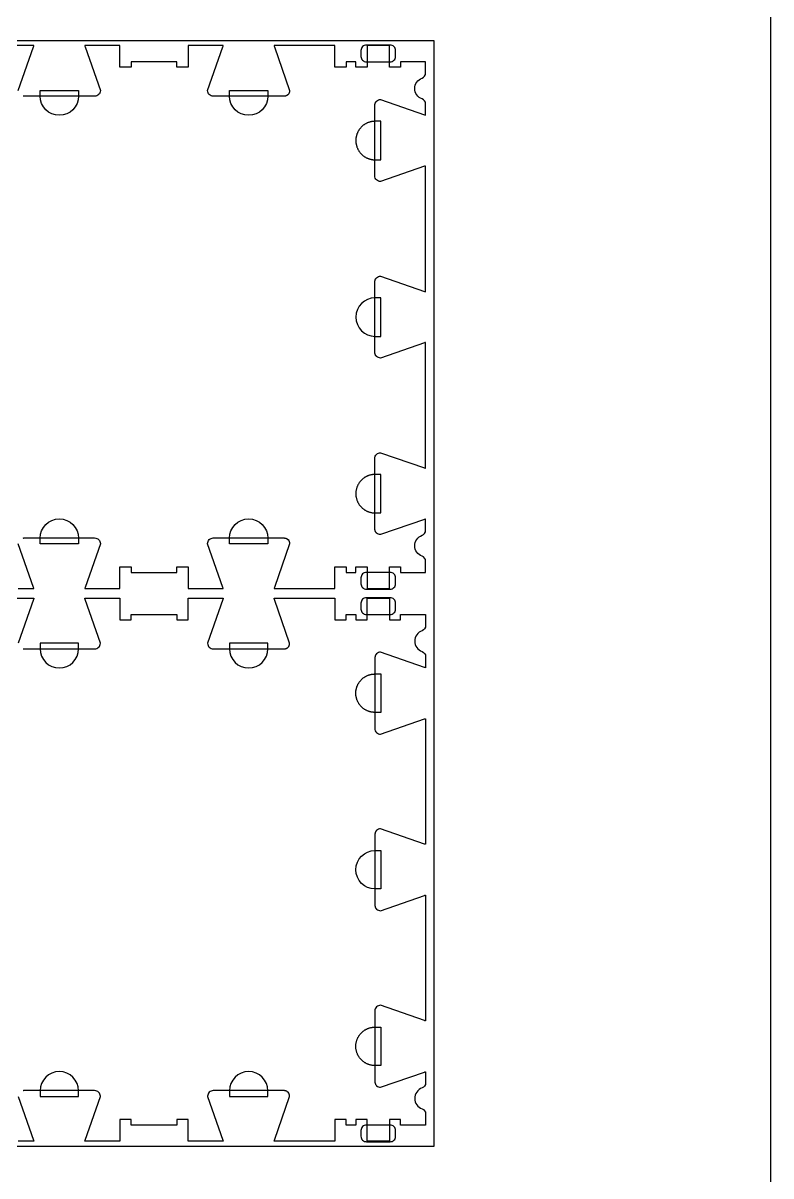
# Model space of a CAD drawing. Extents: x -20252 to -17068, y -19593 to -11999.
# Drawn here: x -17893 to -17068, y -13956 to -12684 of the extents above; entities that cross this region are included whole.
import ezdxf

# ---------------------------------------------------------------- set-up
doc = ezdxf.new("R2010")
doc.units = 0
for name, color, linetype in [('0_SHEET_SPRUCEPLY_2440X122', 1, 'CONTINUOUS'), ('4_ANYTOOL_CUTTHROUGH_OUTSI', 5, 'CONTINUOUS'), ('5_ANYTOOL_HALF_MILL_9MM_IN', 3, 'CONTINUOUS'), ('DONOTCUT', 18, 'CONTINUOUS')]:
    doc.layers.add(name, color=color, linetype=linetype)

msp = doc.modelspace()

# ---------------------------------------------------------------- linework, layer by layer
at = {"layer": '0_SHEET_SPRUCEPLY_2440X122'}
msp.add_lwpolyline([(-19879.9, -12703.3), (-19879.9, -13923.3), (-17439.9, -13923.3), (-17439.9, -12703.3)], close=True, dxfattribs=at)
at = {"layer": '4_ANYTOOL_CUTTHROUGH_OUTSI', "color": 5}
for points in [[(-17898.7, -12758.2), (-17881.8, -12709.9), (-17881.8, -12709.9, 0.061485), (-17881.6, -12708.5), (-17948.8, -12708.5)], [(-17893.5, -13252.1), (-17893.4, -13252.1), (-17893.2, -13252.1), (-17893.1, -13252.1), (-17892.9, -13252), (-17892.8, -13252), (-17892.6, -13252), (-17892.5, -13252), (-17814.5, -13252, -0.414214), (-17808.2, -13258.3), (-17808.2, -13258.3), (-17808.2, -13258.4), (-17825.1, -13306.6), (-17825.1, -13306.6, 0.061485), (-17825.4, -13308), (-17786.8, -13308), (-17786.8, -13284), (-17774.3, -13284), (-17774.3, -13290), (-17723.8, -13290), (-17723.8, -13284), (-17711.3, -13284), (-17711.3, -13308), (-17672.7, -13308), (-17672.7, -13308, 0.061485), (-17672.9, -13306.6), (-17689.8, -13258.4), (-17689.8, -13258.3), (-17689.8, -13258.3), (-17689.8, -13258.3, -0.414214), (-17683.6, -13252), (-17605.6, -13252), (-17605.4, -13252), (-17605.3, -13252), (-17605.1, -13252), (-17604.9, -13252.1), (-17604.8, -13252.1), (-17604.6, -13252.1), (-17604.5, -13252.1), (-17604.3, -13252.1), (-17604.2, -13252.2), (-17604, -13252.2), (-17603.9, -13252.3), (-17603.7, -13252.3), (-17603.6, -13252.3), (-17603.5, -13252.4), (-17603.3, -13252.5), (-17603.2, -13252.5), (-17603, -13252.6), (-17602.9, -13252.6), (-17602.7, -13252.7), (-17602.6, -13252.8), (-17602.5, -13252.8), (-17602.3, -13252.9), (-17602.2, -13253), (-17602.1, -13253.1), (-17601.9, -13253.2), (-17601.8, -13253.3), (-17601.7, -13253.4), (-17601.6, -13253.5), (-17601.5, -13253.6), (-17601.4, -13253.7), (-17601.2, -13253.8), (-17601.1, -13253.9, -0.198912), (-17599.3, -13258.3), (-17599.3, -13258.3), (-17599.3, -13258.4), (-17616.2, -13306.6), (-17616.2, -13306.6, 0.061485), (-17616.4, -13308), (-17599, -13308), (-17549.3, -13308), (-17549.3, -13284), (-17536.8, -13284), (-17536.8, -13290), (-17526.3, -13290), (-17526.3, -13284), (-17513.8, -13284), (-17513.8, -13308), (-17489.3, -13308), (-17489.3, -13284), (-17476.8, -13284), (-17476.8, -13290), (-17449.3, -13290), (-17449.3, -13277.6), (-17449.3, -13277.6, 0.317837), (-17453.1, -13272.2, -0.707107), (-17453.1, -13249.1, 0.317837), (-17449.3, -13243.7), (-17449.3, -13231.3, 0.061485), (-17450.6, -13231.5), (-17498.9, -13248.4), (-17499, -13248.4), (-17499, -13248.4), (-17499, -13248.4, -0.198912), (-17503.4, -13246.6), (-17503.5, -13246.5), (-17503.6, -13246.4), (-17503.7, -13246.3), (-17503.8, -13246.2), (-17503.9, -13246), (-17504, -13245.9), (-17504.1, -13245.8), (-17504.2, -13245.7), (-17504.3, -13245.5), (-17504.4, -13245.4), (-17504.4, -13245.3), (-17504.5, -13245.1), (-17504.6, -13245), (-17504.7, -13244.9), (-17504.7, -13244.7), (-17504.8, -13244.6), (-17504.8, -13244.4), (-17504.9, -13244.3), (-17504.9, -13244.1), (-17505, -13244), (-17505, -13243.8), (-17505.1, -13243.7), (-17505.1, -13243.5), (-17505.1, -13243.4), (-17505.2, -13243.2), (-17505.2, -13243.1), (-17505.2, -13242.9), (-17505.2, -13242.8), (-17505.2, -13242.6), (-17505.2, -13242.5), (-17505.3, -13242.3), (-17505.3, -13242.2), (-17505.3, -13164.2, -0.414214), (-17499, -13157.9), (-17499, -13157.9), (-17498.9, -13157.9), (-17450.6, -13174.8), (-17450.6, -13174.8, 0.061485), (-17449.3, -13175.1), (-17449.3, -13036.4, 0.061485), (-17450.6, -13036.6), (-17498.9, -13053.5), (-17499, -13053.5), (-17499, -13053.5), (-17499, -13053.5, -0.198912), (-17503.4, -13051.7), (-17503.5, -13051.6), (-17503.6, -13051.5), (-17503.7, -13051.4), (-17503.8, -13051.3), (-17503.9, -13051.1), (-17504, -13051), (-17504.1, -13050.9), (-17504.2, -13050.8), (-17504.3, -13050.6), (-17504.4, -13050.5), (-17504.4, -13050.4), (-17504.5, -13050.2), (-17504.6, -13050.1), (-17504.7, -13050), (-17504.7, -13049.8), (-17504.8, -13049.7), (-17504.8, -13049.5), (-17504.9, -13049.4), (-17504.9, -13049.2), (-17505, -13049.1), (-17505, -13048.9), (-17505.1, -13048.8), (-17505.1, -13048.6), (-17505.1, -13048.5), (-17505.2, -13048.3), (-17505.2, -13048.2), (-17505.2, -13048), (-17505.2, -13047.9), (-17505.2, -13047.7), (-17505.2, -13047.6), (-17505.3, -13047.4), (-17505.3, -13047.3), (-17505.3, -12969.3), (-17505.3, -12969.1), (-17505.2, -12969), (-17505.2, -12968.8), (-17505.2, -12968.7), (-17505.2, -12968.5), (-17505.2, -12968.4), (-17505.2, -12968.2), (-17505.1, -12968.1), (-17505.1, -12967.9), (-17505.1, -12967.8), (-17505, -12967.6), (-17505, -12967.5), (-17504.9, -12967.3), (-17504.9, -12967.2), (-17504.8, -12967), (-17504.8, -12966.9), (-17504.7, -12966.7), (-17504.7, -12966.6), (-17504.6, -12966.5), (-17504.5, -12966.3), (-17504.4, -12966.2), (-17504.4, -12966.1), (-17504.3, -12965.9), (-17504.2, -12965.8), (-17504.1, -12965.7), (-17504, -12965.5), (-17503.9, -12965.4), (-17503.8, -12965.3), (-17503.7, -12965.2), (-17503.6, -12965.1), (-17503.5, -12965), (-17503.4, -12964.9, -0.198912), (-17499, -12963), (-17499, -12963), (-17498.9, -12963), (-17450.6, -12979.9), (-17450.6, -12979.9, 0.061485), (-17449.3, -12980.2), (-17449.3, -12841.5, 0.061485), (-17450.6, -12841.7), (-17498.9, -12858.6), (-17499, -12858.6), (-17499, -12858.6), (-17499, -12858.6, -0.414214), (-17505.3, -12852.4), (-17505.3, -12774.4), (-17505.3, -12774.2), (-17505.2, -12774.1), (-17505.2, -12773.9), (-17505.2, -12773.8), (-17505.2, -12773.6), (-17505.2, -12773.5), (-17505.2, -12773.3), (-17505.1, -12773.2), (-17505.1, -12773), (-17505.1, -12772.9), (-17505, -12772.7), (-17505, -12772.6), (-17504.9, -12772.4), (-17504.9, -12772.3), (-17504.8, -12772.1), (-17504.8, -12772), (-17504.7, -12771.8), (-17504.7, -12771.7), (-17504.6, -12771.6), (-17504.5, -12771.4), (-17504.4, -12771.3), (-17504.4, -12771.2), (-17504.3, -12771), (-17504.2, -12770.9), (-17504.1, -12770.8), (-17504, -12770.6), (-17503.9, -12770.5), (-17503.8, -12770.4), (-17503.7, -12770.3), (-17503.6, -12770.2), (-17503.5, -12770.1), (-17503.4, -12770, -0.198912), (-17499, -12768.1), (-17499, -12768.1), (-17498.9, -12768.1), (-17450.6, -12785), (-17450.6, -12785, 0.061485), (-17449.3, -12785.3), (-17449.3, -12772.9, 0.317837), (-17453.1, -12767.5, -0.707107), (-17453.1, -12744.4, 0.317837), (-17449.3, -12738.9), (-17449.3, -12726.5), (-17476.8, -12726.5), (-17476.8, -12732.5), (-17489.3, -12732.5), (-17489.3, -12708.5), (-17513.8, -12708.5), (-17513.8, -12732.5), (-17526.3, -12732.5), (-17526.3, -12726.5), (-17536.8, -12726.5), (-17536.8, -12732.5), (-17549.3, -12732.5), (-17549.3, -12708.5), (-17616.4, -12708.5), (-17616.4, -12708.5, 0.061485), (-17616.2, -12709.9), (-17599.3, -12758.2), (-17599.3, -12758.2), (-17599.3, -12758.3), (-17599.3, -12758.3, -0.198912), (-17601.1, -12762.7), (-17601.2, -12762.8), (-17601.4, -12762.9), (-17601.5, -12763), (-17601.6, -12763.1), (-17601.7, -12763.2), (-17601.8, -12763.3), (-17601.9, -12763.4), (-17602.1, -12763.5), (-17602.2, -12763.6), (-17602.3, -12763.6), (-17602.5, -12763.7), (-17602.6, -12763.8), (-17602.7, -12763.9), (-17602.9, -12763.9), (-17603, -12764), (-17603.2, -12764.1), (-17603.3, -12764.1), (-17603.5, -12764.2), (-17603.6, -12764.2), (-17603.7, -12764.3), (-17603.9, -12764.3), (-17604, -12764.3), (-17604.2, -12764.4), (-17604.3, -12764.4), (-17604.5, -12764.4), (-17604.6, -12764.5), (-17604.8, -12764.5), (-17604.9, -12764.5), (-17605.1, -12764.5), (-17605.3, -12764.5), (-17605.4, -12764.5), (-17605.6, -12764.5), (-17683.6, -12764.5, -0.414214), (-17689.8, -12758.3), (-17689.8, -12758.2), (-17672.9, -12709.9), (-17672.9, -12709.9, 0.061485), (-17672.7, -12708.5), (-17711.3, -12708.5), (-17711.3, -12732.5), (-17723.8, -12732.5), (-17723.8, -12726.5), (-17774.3, -12726.5), (-17774.3, -12732.5), (-17786.8, -12732.5), (-17786.8, -12708.5), (-17825.4, -12708.5), (-17825.4, -12708.5, 0.061485), (-17825.1, -12709.9), (-17808.2, -12758.2), (-17808.2, -12758.2), (-17808.2, -12758.3), (-17808.2, -12758.3, -0.414214), (-17814.5, -12764.5), (-17892.5, -12764.5), (-17892.6, -12764.5), (-17892.8, -12764.5), (-17892.9, -12764.5), (-17893.1, -12764.5), (-17893.2, -12764.5), (-17893.4, -12764.5), (-17893.5, -12764.4)], [(-17899, -13308), (-17881.6, -13308), (-17881.6, -13308, 0.061485), (-17881.8, -13306.6), (-17898.7, -13258.4)], [(-17948.8, -13318.5), (-17881.6, -13318.5), (-17881.6, -13318.5, -0.061485), (-17881.8, -13319.9), (-17898.7, -13368.2)], [(-17893.5, -13374.4), (-17893.4, -13374.5), (-17893.2, -13374.5), (-17893.1, -13374.5), (-17892.9, -13374.5), (-17892.8, -13374.5), (-17892.6, -13374.5), (-17892.5, -13374.5), (-17814.5, -13374.5, 0.414214), (-17808.2, -13368.3), (-17808.2, -13368.2), (-17808.2, -13368.2), (-17825.1, -13319.9), (-17825.1, -13319.9, -0.061485), (-17825.4, -13318.5), (-17786.8, -13318.5), (-17786.8, -13342.5), (-17774.3, -13342.5), (-17774.3, -13336.5), (-17723.8, -13336.5), (-17723.8, -13342.5), (-17711.3, -13342.5), (-17711.3, -13318.5), (-17672.7, -13318.5), (-17672.7, -13318.5, -0.061485), (-17672.9, -13319.9), (-17689.8, -13368.2), (-17689.8, -13368.2), (-17689.8, -13368.3), (-17689.8, -13368.3, 0.414214), (-17683.6, -13374.5), (-17605.6, -13374.5), (-17605.4, -13374.5), (-17605.3, -13374.5), (-17605.1, -13374.5), (-17604.9, -13374.5), (-17604.8, -13374.5), (-17604.6, -13374.5), (-17604.5, -13374.4), (-17604.3, -13374.4), (-17604.2, -13374.4), (-17604, -13374.3), (-17603.9, -13374.3), (-17603.7, -13374.3), (-17603.6, -13374.2), (-17603.5, -13374.2), (-17603.3, -13374.1), (-17603.2, -13374.1), (-17603, -13374), (-17602.9, -13373.9), (-17602.7, -13373.9), (-17602.6, -13373.8), (-17602.5, -13373.7), (-17602.3, -13373.6), (-17602.2, -13373.6), (-17602.1, -13373.5), (-17601.9, -13373.4), (-17601.8, -13373.3), (-17601.7, -13373.2), (-17601.6, -13373.1), (-17601.5, -13373), (-17601.4, -13372.9), (-17601.2, -13372.8), (-17601.1, -13372.7, 0.198912), (-17599.3, -13368.3), (-17599.3, -13368.2), (-17599.3, -13368.2), (-17616.2, -13319.9), (-17616.2, -13319.9, -0.061485), (-17616.4, -13318.5), (-17549.3, -13318.5), (-17549.3, -13342.5), (-17536.8, -13342.5), (-17536.8, -13336.5), (-17526.3, -13336.5), (-17526.3, -13342.5), (-17513.8, -13342.5), (-17513.8, -13318.5), (-17489.3, -13318.5), (-17489.3, -13342.5), (-17476.8, -13342.5), (-17476.8, -13336.5), (-17449.3, -13336.5), (-17449.3, -13348.9), (-17449.3, -13348.9, -0.317837), (-17453.1, -13354.4, 0.707107), (-17453.1, -13377.5, -0.317837), (-17449.3, -13382.9), (-17449.3, -13395.3, -0.061485), (-17450.6, -13395), (-17498.9, -13378.1), (-17499, -13378.1), (-17499, -13378.1), (-17499, -13378.1, 0.198912), (-17503.4, -13380), (-17503.5, -13380.1), (-17503.6, -13380.2), (-17503.7, -13380.3), (-17503.8, -13380.4), (-17503.9, -13380.5), (-17504, -13380.6), (-17504.1, -13380.8), (-17504.2, -13380.9), (-17504.3, -13381), (-17504.4, -13381.2), (-17504.4, -13381.3), (-17504.5, -13381.4), (-17504.6, -13381.6), (-17504.7, -13381.7), (-17504.7, -13381.8), (-17504.8, -13382), (-17504.8, -13382.1), (-17504.9, -13382.3), (-17504.9, -13382.4), (-17505, -13382.6), (-17505, -13382.7), (-17505.1, -13382.9), (-17505.1, -13383), (-17505.1, -13383.2), (-17505.2, -13383.3), (-17505.2, -13383.5), (-17505.2, -13383.6), (-17505.2, -13383.8), (-17505.2, -13383.9), (-17505.2, -13384.1), (-17505.3, -13384.2), (-17505.3, -13384.4), (-17505.3, -13462.4, 0.414214), (-17499, -13468.6), (-17499, -13468.6), (-17450.6, -13451.7), (-17450.6, -13451.7, -0.061485), (-17449.3, -13451.5), (-17449.3, -13590.2, -0.061485), (-17450.6, -13589.9), (-17498.9, -13573), (-17499, -13573), (-17499, -13573), (-17499, -13573, 0.198912), (-17503.4, -13574.9), (-17503.5, -13575), (-17503.6, -13575.1), (-17503.7, -13575.2), (-17503.8, -13575.3), (-17503.9, -13575.4), (-17504, -13575.5), (-17504.1, -13575.7), (-17504.2, -13575.8), (-17504.3, -13575.9), (-17504.4, -13576.1), (-17504.4, -13576.2), (-17504.5, -13576.3), (-17504.6, -13576.5), (-17504.7, -13576.6), (-17504.7, -13576.7), (-17504.8, -13576.9), (-17504.8, -13577), (-17504.9, -13577.2), (-17504.9, -13577.3), (-17505, -13577.5), (-17505, -13577.6), (-17505.1, -13577.8), (-17505.1, -13577.9), (-17505.1, -13578.1), (-17505.2, -13578.2), (-17505.2, -13578.4), (-17505.2, -13578.5), (-17505.2, -13578.7), (-17505.2, -13578.8), (-17505.2, -13579), (-17505.3, -13579.1), (-17505.3, -13579.3), (-17505.3, -13657.3), (-17505.3, -13657.4), (-17505.2, -13657.6), (-17505.2, -13657.7), (-17505.2, -13657.9), (-17505.2, -13658), (-17505.2, -13658.2), (-17505.2, -13658.3), (-17505.1, -13658.5), (-17505.1, -13658.6), (-17505.1, -13658.8), (-17505, -13658.9), (-17505, -13659.1), (-17504.9, -13659.2), (-17504.9, -13659.4), (-17504.8, -13659.5), (-17504.8, -13659.7), (-17504.7, -13659.8), (-17504.7, -13660), (-17504.6, -13660.1), (-17504.5, -13660.2), (-17504.4, -13660.4), (-17504.4, -13660.5), (-17504.3, -13660.6), (-17504.2, -13660.8), (-17504.1, -13660.9), (-17504, -13661), (-17503.9, -13661.1), (-17503.8, -13661.3), (-17503.7, -13661.4), (-17503.6, -13661.5), (-17503.5, -13661.6), (-17503.4, -13661.7, 0.198912), (-17499, -13663.5), (-17499, -13663.5), (-17498.9, -13663.5), (-17450.6, -13646.6), (-17450.6, -13646.6, -0.061485), (-17449.3, -13646.4), (-17449.3, -13785.1, -0.061485), (-17450.6, -13784.8), (-17498.9, -13767.9), (-17499, -13767.9), (-17499, -13767.9), (-17499, -13767.9, 0.414214), (-17505.3, -13774.2), (-17505.3, -13852.2), (-17505.3, -13852.3), (-17505.2, -13852.5), (-17505.2, -13852.6), (-17505.2, -13852.8), (-17505.2, -13852.9), (-17505.2, -13853.1), (-17505.2, -13853.2), (-17505.1, -13853.4), (-17505.1, -13853.5), (-17505.1, -13853.7), (-17505, -13853.8), (-17505, -13854), (-17504.9, -13854.1), (-17504.9, -13854.3), (-17504.8, -13854.4), (-17504.8, -13854.6), (-17504.7, -13854.7), (-17504.7, -13854.9), (-17504.6, -13855), (-17504.5, -13855.1), (-17504.4, -13855.3), (-17504.4, -13855.4), (-17504.3, -13855.5), (-17504.2, -13855.7), (-17504.1, -13855.8), (-17504, -13855.9), (-17503.9, -13856), (-17503.8, -13856.2), (-17503.7, -13856.3), (-17503.6, -13856.4), (-17503.5, -13856.5), (-17503.4, -13856.6, 0.198912), (-17499, -13858.4), (-17499, -13858.4), (-17498.9, -13858.4), (-17450.6, -13841.5), (-17450.6, -13841.5, -0.061485), (-17449.3, -13841.3), (-17449.3, -13853.7, -0.317837), (-17453.1, -13859.1, 0.707107), (-17453.1, -13882.2, -0.317837), (-17449.3, -13887.6), (-17449.3, -13900), (-17476.8, -13900), (-17476.8, -13894), (-17489.3, -13894), (-17489.3, -13918), (-17513.8, -13918), (-17513.8, -13894), (-17526.3, -13894), (-17526.3, -13900), (-17536.8, -13900), (-17536.8, -13894), (-17549.3, -13894), (-17549.3, -13918), (-17616.4, -13918), (-17616.4, -13918, -0.061485), (-17616.2, -13916.6), (-17599.3, -13868.4), (-17599.3, -13868.3), (-17599.3, -13868.3), (-17599.3, -13868.3, 0.198912), (-17601.1, -13863.9), (-17601.2, -13863.8), (-17601.4, -13863.7), (-17601.5, -13863.6), (-17601.6, -13863.5), (-17601.7, -13863.4), (-17601.8, -13863.3), (-17601.9, -13863.2), (-17602.1, -13863.1), (-17602.2, -13863), (-17602.3, -13862.9), (-17602.5, -13862.8), (-17602.6, -13862.8), (-17602.7, -13862.7), (-17602.9, -13862.6), (-17603, -13862.6), (-17603.2, -13862.5), (-17603.3, -13862.5), (-17603.5, -13862.4), (-17603.6, -13862.3), (-17603.7, -13862.3), (-17603.9, -13862.3), (-17604, -13862.2), (-17604.2, -13862.2), (-17604.3, -13862.1), (-17604.5, -13862.1), (-17604.6, -13862.1), (-17604.8, -13862.1), (-17604.9, -13862.1), (-17605.1, -13862), (-17605.3, -13862), (-17605.4, -13862), (-17605.6, -13862), (-17683.6, -13862, 0.414214), (-17689.8, -13868.3), (-17689.8, -13868.3), (-17689.8, -13868.4), (-17672.9, -13916.6), (-17672.9, -13916.6, -0.061485), (-17672.7, -13918), (-17711.3, -13918), (-17711.3, -13894), (-17723.8, -13894), (-17723.8, -13900), (-17774.3, -13900), (-17774.3, -13894), (-17786.8, -13894), (-17786.8, -13918), (-17825.4, -13918), (-17825.4, -13918, -0.061485), (-17825.1, -13916.6), (-17808.2, -13868.4), (-17808.2, -13868.3), (-17808.2, -13868.3), (-17808.2, -13868.3, 0.414214), (-17814.5, -13862), (-17892.5, -13862), (-17892.6, -13862), (-17892.8, -13862), (-17892.9, -13862), (-17893.1, -13862.1), (-17893.2, -13862.1), (-17893.4, -13862.1), (-17893.5, -13862.1)], [(-17898.7, -13868.4), (-17881.8, -13916.6), (-17881.8, -13916.6, -0.061485), (-17881.6, -13918), (-17899, -13918)]]:
    msp.add_lwpolyline(points, format="xyb", dxfattribs=at)
at = {"layer": '5_ANYTOOL_HALF_MILL_9MM_IN', "color": 3}
for points in [[(-17514.6, -12708, 0.414214), (-17520.6, -12714), (-17520.6, -12720.5, 0.414214), (-17514.6, -12726.5), (-17488.4, -12726.5, 0.414214), (-17482.4, -12720.5), (-17482.4, -12714, 0.414214), (-17488.4, -12708)], [(-17832.2, -12764.3, -1), (-17874.7, -12764.3), (-17874.7, -12764), (-17874.7, -12758), (-17832.2, -12758), (-17832.2, -12764), (-17832.2, -12764.3)], [(-17623.3, -12764.3, -1), (-17665.8, -12764.3), (-17665.8, -12764), (-17665.8, -12758), (-17623.3, -12758), (-17623.3, -12764), (-17623.3, -12764.3)], [(-17505, -12987, 1), (-17505, -13029.5), (-17504.8, -13029.5), (-17498.8, -13029.5), (-17498.8, -12987), (-17504.8, -12987), (-17505, -12987)], [(-17874.7, -13252.3, -1), (-17832.2, -13252.3), (-17832.2, -13252.5), (-17832.2, -13258.5), (-17874.7, -13258.5), (-17874.7, -13252.5), (-17874.7, -13252.3)], [(-17665.8, -13252.3, -1), (-17623.3, -13252.3), (-17623.3, -13252.5), (-17623.3, -13258.5), (-17665.8, -13258.5), (-17665.8, -13252.5), (-17665.8, -13252.3)], [(-17514.6, -13290, 0.414214), (-17520.6, -13296), (-17520.6, -13302.5, 0.414214), (-17514.6, -13308.5), (-17488.4, -13308.5, 0.414214), (-17482.4, -13302.5), (-17482.4, -13296, 0.414214), (-17488.4, -13290)], [(-17514.6, -13318, 0.414214), (-17520.6, -13324), (-17520.6, -13330.5, 0.414214), (-17514.6, -13336.5), (-17488.4, -13336.5, 0.414214), (-17482.4, -13330.5), (-17482.4, -13324, 0.414214), (-17488.4, -13318)], [(-17874.7, -13374.3, 1), (-17832.2, -13374.3), (-17832.2, -13374), (-17832.2, -13368), (-17874.7, -13368), (-17874.7, -13374), (-17874.7, -13374.3)], [(-17665.8, -13374.3, 1), (-17623.3, -13374.3), (-17623.3, -13374), (-17623.3, -13368), (-17665.8, -13368), (-17665.8, -13374), (-17665.8, -13374.3)], [(-17505, -13639.5, -1), (-17505, -13597), (-17504.8, -13597), (-17498.8, -13597), (-17498.8, -13639.5), (-17504.8, -13639.5), (-17505, -13639.5)], [(-17832.2, -13862.3, 1), (-17874.7, -13862.3), (-17874.7, -13862.5), (-17874.7, -13868.5), (-17832.2, -13868.5), (-17832.2, -13862.5), (-17832.2, -13862.3)], [(-17623.3, -13862.3, 1), (-17665.8, -13862.3), (-17665.8, -13862.5), (-17665.8, -13868.5), (-17623.3, -13868.5), (-17623.3, -13862.5), (-17623.3, -13862.3)], [(-17514.6, -13900, 0.414214), (-17520.6, -13906), (-17520.6, -13912.5, 0.414214), (-17514.6, -13918.5), (-17488.4, -13918.5, 0.414214), (-17482.4, -13912.5), (-17482.4, -13906, 0.414214), (-17488.4, -13900)]]:
    msp.add_lwpolyline(points, format="xyb", close=True, dxfattribs=at)
for points in [[(-17505, -12792.1), (-17505.5, -12792.1), (-17506, -12792.2), (-17506.4, -12792.2), (-17506.9, -12792.2), (-17507.4, -12792.3), (-17507.9, -12792.3), (-17508.4, -12792.4), (-17508.9, -12792.5), (-17509.4, -12792.6), (-17509.9, -12792.7), (-17510.4, -12792.8), (-17510.9, -12793), (-17511.3, -12793.1), (-17511.8, -12793.3), (-17512.3, -12793.4), (-17512.8, -12793.6), (-17513.3, -12793.8), (-17513.8, -12794), (-17514.3, -12794.3), (-17514.8, -12794.5), (-17515.2, -12794.8), (-17515.7, -12795), (-17516.2, -12795.3), (-17516.6, -12795.6), (-17517.1, -12795.9), (-17517.5, -12796.2), (-17518, -12796.5), (-17518.4, -12796.9), (-17518.8, -12797.2), (-17519.2, -12797.6), (-17519.6, -12798), (-17520, -12798.4), (-17520.4, -12798.8), (-17520.8, -12799.2), (-17521.2, -12799.6), (-17521.5, -12800), (-17521.8, -12800.4), (-17522.2, -12800.9), (-17522.5, -12801.3), (-17522.8, -12801.8), (-17523.1, -12802.2), (-17523.4, -12802.7), (-17523.6, -12803.1), (-17523.9, -12803.6), (-17524.1, -12804.1), (-17524.3, -12804.6), (-17524.6, -12805.1), (-17524.8, -12805.6), (-17525, -12806.1), (-17525.1, -12806.5), (-17525.3, -12807), (-17525.4, -12807.5), (-17525.6, -12808), (-17525.7, -12808.5), (-17525.8, -12809), (-17525.9, -12809.5), (-17526, -12810), (-17526.1, -12810.5), (-17526.1, -12811), (-17526.2, -12811.5), (-17526.2, -12812), (-17526.2, -12812.4), (-17526.2, -12812.9), (-17526.3, -12813.4), (-17526.2, -12813.9), (-17526.2, -12814.3), (-17526.2, -12814.8), (-17526.2, -12815.3), (-17526.1, -12815.8), (-17526.1, -12816.3), (-17526, -12816.8), (-17525.9, -12817.2), (-17525.8, -12817.7), (-17525.7, -12818.2), (-17525.6, -12818.7), (-17525.4, -12819.2), (-17525.3, -12819.7), (-17525.1, -12820.2), (-17525, -12820.7), (-17524.8, -12821.2), (-17524.6, -12821.7), (-17524.3, -12822.2), (-17524.1, -12822.7), (-17523.9, -12823.1), (-17523.6, -12823.6), (-17523.4, -12824.1), (-17523.1, -12824.6), (-17522.8, -12825), (-17522.5, -12825.5), (-17522.2, -12825.9), (-17521.8, -12826.3), (-17521.5, -12826.8), (-17521.2, -12827.2), (-17520.8, -12827.6), (-17520.4, -12828), (-17520, -12828.4), (-17519.6, -12828.8), (-17519.2, -12829.2), (-17518.8, -12829.5), (-17518.4, -12829.9), (-17518, -12830.2), (-17517.5, -12830.5), (-17517.1, -12830.9), (-17516.6, -12831.2), (-17516.2, -12831.5), (-17515.7, -12831.7), (-17515.2, -12832), (-17514.8, -12832.3), (-17514.3, -12832.5), (-17513.8, -12832.7), (-17513.3, -12832.9), (-17512.8, -12833.1), (-17512.3, -12833.3), (-17511.8, -12833.5), (-17511.3, -12833.7), (-17510.9, -12833.8), (-17510.4, -12833.9), (-17509.9, -12834.1), (-17509.4, -12834.2), (-17508.9, -12834.3), (-17508.4, -12834.4), (-17507.9, -12834.4), (-17507.4, -12834.5), (-17506.9, -12834.5), (-17506.4, -12834.6), (-17506, -12834.6), (-17505.5, -12834.6), (-17505, -12834.6), (-17504.8, -12834.6), (-17498.8, -12834.6), (-17498.8, -12792.1), (-17504.8, -12792.1), (-17505, -12792.1)], [(-17505, -13181.9), (-17505.5, -13181.9), (-17506, -13182), (-17506.4, -13182), (-17506.9, -13182), (-17507.4, -13182.1), (-17507.9, -13182.1), (-17508.4, -13182.2), (-17508.9, -13182.3), (-17509.4, -13182.4), (-17509.9, -13182.5), (-17510.4, -13182.6), (-17510.9, -13182.8), (-17511.3, -13182.9), (-17511.8, -13183.1), (-17512.3, -13183.2), (-17512.8, -13183.4), (-17513.3, -13183.6), (-17513.8, -13183.8), (-17514.3, -13184.1), (-17514.8, -13184.3), (-17515.2, -13184.6), (-17515.7, -13184.8), (-17516.2, -13185.1), (-17516.6, -13185.4), (-17517.1, -13185.7), (-17517.5, -13186), (-17518, -13186.3), (-17518.4, -13186.7), (-17518.8, -13187), (-17519.2, -13187.4), (-17519.6, -13187.8), (-17520, -13188.2), (-17520.4, -13188.6), (-17520.8, -13189), (-17521.2, -13189.4), (-17521.5, -13189.8), (-17521.8, -13190.2), (-17522.2, -13190.7), (-17522.5, -13191.1), (-17522.8, -13191.6), (-17523.1, -13192), (-17523.4, -13192.5), (-17523.6, -13192.9), (-17523.9, -13193.4), (-17524.1, -13193.9), (-17524.3, -13194.4), (-17524.6, -13194.9), (-17524.8, -13195.4), (-17525, -13195.9), (-17525.1, -13196.3), (-17525.3, -13196.8), (-17525.4, -13197.3), (-17525.6, -13197.8), (-17525.7, -13198.3), (-17525.8, -13198.8), (-17525.9, -13199.3), (-17526, -13199.8), (-17526.1, -13200.3), (-17526.1, -13200.8), (-17526.2, -13201.3), (-17526.2, -13201.8), (-17526.2, -13202.2), (-17526.2, -13202.7), (-17526.3, -13203.2), (-17526.2, -13203.7), (-17526.2, -13204.1), (-17526.2, -13204.6), (-17526.2, -13205.1), (-17526.1, -13205.6), (-17526.1, -13206.1), (-17526, -13206.6), (-17525.9, -13207), (-17525.8, -13207.5), (-17525.7, -13208), (-17525.6, -13208.5), (-17525.4, -13209), (-17525.3, -13209.5), (-17525.1, -13210), (-17525, -13210.5), (-17524.8, -13211), (-17524.6, -13211.5), (-17524.3, -13212), (-17524.1, -13212.5), (-17523.9, -13212.9), (-17523.6, -13213.4), (-17523.4, -13213.9), (-17523.1, -13214.4), (-17522.8, -13214.8), (-17522.5, -13215.3), (-17522.2, -13215.7), (-17521.8, -13216.1), (-17521.5, -13216.6), (-17521.2, -13217), (-17520.8, -13217.4), (-17520.4, -13217.8), (-17520, -13218.2), (-17519.6, -13218.6), (-17519.2, -13219), (-17518.8, -13219.3), (-17518.4, -13219.7), (-17518, -13220), (-17517.5, -13220.3), (-17517.1, -13220.7), (-17516.6, -13221), (-17516.2, -13221.3), (-17515.7, -13221.5), (-17515.2, -13221.8), (-17514.8, -13222.1), (-17514.3, -13222.3), (-17513.8, -13222.5), (-17513.3, -13222.7), (-17512.8, -13222.9), (-17512.3, -13223.1), (-17511.8, -13223.3), (-17511.3, -13223.5), (-17510.9, -13223.6), (-17510.4, -13223.7), (-17509.9, -13223.9), (-17509.4, -13224), (-17508.9, -13224.1), (-17508.4, -13224.2), (-17507.9, -13224.2), (-17507.4, -13224.3), (-17506.9, -13224.3), (-17506.4, -13224.4), (-17506, -13224.4), (-17505.5, -13224.4), (-17505, -13224.4), (-17504.8, -13224.4), (-17498.8, -13224.4), (-17498.8, -13181.9), (-17504.8, -13181.9), (-17505, -13181.9)], [(-17505, -13444.6), (-17505.5, -13444.6), (-17506, -13444.6), (-17506.4, -13444.6), (-17506.9, -13444.5), (-17507.4, -13444.5), (-17507.9, -13444.4), (-17508.4, -13444.4), (-17508.9, -13444.3), (-17509.4, -13444.2), (-17509.9, -13444.1), (-17510.4, -13443.9), (-17510.9, -13443.8), (-17511.3, -13443.7), (-17511.8, -13443.5), (-17512.3, -13443.3), (-17512.8, -13443.1), (-17513.3, -13442.9), (-17513.8, -13442.7), (-17514.3, -13442.5), (-17514.8, -13442.3), (-17515.2, -13442), (-17515.7, -13441.7), (-17516.2, -13441.5), (-17516.6, -13441.2), (-17517.1, -13440.9), (-17517.5, -13440.5), (-17518, -13440.2), (-17518.4, -13439.9), (-17518.8, -13439.5), (-17519.2, -13439.2), (-17519.6, -13438.8), (-17520, -13438.4), (-17520.4, -13438), (-17520.8, -13437.6), (-17521.2, -13437.2), (-17521.5, -13436.8), (-17521.8, -13436.3), (-17522.2, -13435.9), (-17522.5, -13435.5), (-17522.8, -13435), (-17523.1, -13434.6), (-17523.4, -13434.1), (-17523.6, -13433.6), (-17523.9, -13433.1), (-17524.1, -13432.7), (-17524.3, -13432.2), (-17524.6, -13431.7), (-17524.8, -13431.2), (-17525, -13430.7), (-17525.1, -13430.2), (-17525.3, -13429.7), (-17525.4, -13429.2), (-17525.6, -13428.7), (-17525.7, -13428.2), (-17525.8, -13427.7), (-17525.9, -13427.2), (-17526, -13426.8), (-17526.1, -13426.3), (-17526.1, -13425.8), (-17526.2, -13425.3), (-17526.2, -13424.8), (-17526.2, -13424.3), (-17526.2, -13423.9), (-17526.3, -13423.4), (-17526.2, -13422.9), (-17526.2, -13422.4), (-17526.2, -13422), (-17526.2, -13421.5), (-17526.1, -13421), (-17526.1, -13420.5), (-17526, -13420), (-17525.9, -13419.5), (-17525.8, -13419), (-17525.7, -13418.5), (-17525.6, -13418), (-17525.4, -13417.5), (-17525.3, -13417), (-17525.1, -13416.5), (-17525, -13416.1), (-17524.8, -13415.6), (-17524.6, -13415.1), (-17524.3, -13414.6), (-17524.1, -13414.1), (-17523.9, -13413.6), (-17523.6, -13413.1), (-17523.4, -13412.7), (-17523.1, -13412.2), (-17522.8, -13411.8), (-17522.5, -13411.3), (-17522.2, -13410.9), (-17521.8, -13410.4), (-17521.5, -13410), (-17521.2, -13409.6), (-17520.8, -13409.2), (-17520.4, -13408.8), (-17520, -13408.4), (-17519.6, -13408), (-17519.2, -13407.6), (-17518.8, -13407.2), (-17518.4, -13406.9), (-17518, -13406.5), (-17517.5, -13406.2), (-17517.1, -13405.9), (-17516.6, -13405.6), (-17516.2, -13405.3), (-17515.7, -13405), (-17515.2, -13404.8), (-17514.8, -13404.5), (-17514.3, -13404.3), (-17513.8, -13404), (-17513.3, -13403.8), (-17512.8, -13403.6), (-17512.3, -13403.4), (-17511.8, -13403.3), (-17511.3, -13403.1), (-17510.9, -13403), (-17510.4, -13402.8), (-17509.9, -13402.7), (-17509.4, -13402.6), (-17508.9, -13402.5), (-17508.4, -13402.4), (-17507.9, -13402.3), (-17507.4, -13402.3), (-17506.9, -13402.2), (-17506.4, -13402.2), (-17506, -13402.2), (-17505.5, -13402.1), (-17505, -13402.1), (-17504.8, -13402.1), (-17498.8, -13402.1), (-17498.8, -13444.6), (-17504.8, -13444.6), (-17505, -13444.6)], [(-17505, -13834.4), (-17505.5, -13834.4), (-17506, -13834.4), (-17506.4, -13834.4), (-17506.9, -13834.3), (-17507.4, -13834.3), (-17507.9, -13834.2), (-17508.4, -13834.2), (-17508.9, -13834.1), (-17509.4, -13834), (-17509.9, -13833.9), (-17510.4, -13833.7), (-17510.9, -13833.6), (-17511.3, -13833.5), (-17511.8, -13833.3), (-17512.3, -13833.1), (-17512.8, -13832.9), (-17513.3, -13832.7), (-17513.8, -13832.5), (-17514.3, -13832.3), (-17514.8, -13832.1), (-17515.2, -13831.8), (-17515.7, -13831.5), (-17516.2, -13831.3), (-17516.6, -13831), (-17517.1, -13830.7), (-17517.5, -13830.3), (-17518, -13830), (-17518.4, -13829.7), (-17518.8, -13829.3), (-17519.2, -13829), (-17519.6, -13828.6), (-17520, -13828.2), (-17520.4, -13827.8), (-17520.8, -13827.4), (-17521.2, -13827), (-17521.5, -13826.6), (-17521.8, -13826.1), (-17522.2, -13825.7), (-17522.5, -13825.3), (-17522.8, -13824.8), (-17523.1, -13824.4), (-17523.4, -13823.9), (-17523.6, -13823.4), (-17523.9, -13822.9), (-17524.1, -13822.5), (-17524.3, -13822), (-17524.6, -13821.5), (-17524.8, -13821), (-17525, -13820.5), (-17525.1, -13820), (-17525.3, -13819.5), (-17525.4, -13819), (-17525.6, -13818.5), (-17525.7, -13818), (-17525.8, -13817.5), (-17525.9, -13817), (-17526, -13816.6), (-17526.1, -13816.1), (-17526.1, -13815.6), (-17526.2, -13815.1), (-17526.2, -13814.6), (-17526.2, -13814.1), (-17526.2, -13813.7), (-17526.3, -13813.2), (-17526.2, -13812.7), (-17526.2, -13812.2), (-17526.2, -13811.8), (-17526.2, -13811.3), (-17526.1, -13810.8), (-17526.1, -13810.3), (-17526, -13809.8), (-17525.9, -13809.3), (-17525.8, -13808.8), (-17525.7, -13808.3), (-17525.6, -13807.8), (-17525.4, -13807.3), (-17525.3, -13806.8), (-17525.1, -13806.3), (-17525, -13805.9), (-17524.8, -13805.4), (-17524.6, -13804.9), (-17524.3, -13804.4), (-17524.1, -13803.9), (-17523.9, -13803.4), (-17523.6, -13802.9), (-17523.4, -13802.5), (-17523.1, -13802), (-17522.8, -13801.6), (-17522.5, -13801.1), (-17522.2, -13800.7), (-17521.8, -13800.2), (-17521.5, -13799.8), (-17521.2, -13799.4), (-17520.8, -13799), (-17520.4, -13798.6), (-17520, -13798.2), (-17519.6, -13797.8), (-17519.2, -13797.4), (-17518.8, -13797), (-17518.4, -13796.7), (-17518, -13796.3), (-17517.5, -13796), (-17517.1, -13795.7), (-17516.6, -13795.4), (-17516.2, -13795.1), (-17515.7, -13794.8), (-17515.2, -13794.6), (-17514.8, -13794.3), (-17514.3, -13794.1), (-17513.8, -13793.8), (-17513.3, -13793.6), (-17512.8, -13793.4), (-17512.3, -13793.2), (-17511.8, -13793.1), (-17511.3, -13792.9), (-17510.9, -13792.8), (-17510.4, -13792.6), (-17509.9, -13792.5), (-17509.4, -13792.4), (-17508.9, -13792.3), (-17508.4, -13792.2), (-17507.9, -13792.1), (-17507.4, -13792.1), (-17506.9, -13792), (-17506.4, -13792), (-17506, -13792), (-17505.5, -13791.9), (-17505, -13791.9), (-17504.8, -13791.9), (-17498.8, -13791.9), (-17498.8, -13834.4), (-17504.8, -13834.4), (-17505, -13834.4)]]:
    msp.add_lwpolyline(points, close=True, dxfattribs=at)
at = {"layer": 'DONOTCUT'}
msp.add_lwpolyline([(-20251.6, -19592.7), (-17068.2, -19592.7), (-17068.2, -11999.3), (-20251.6, -11999.3)], close=True, dxfattribs=at)

doc.saveas('drawing.dxf')
